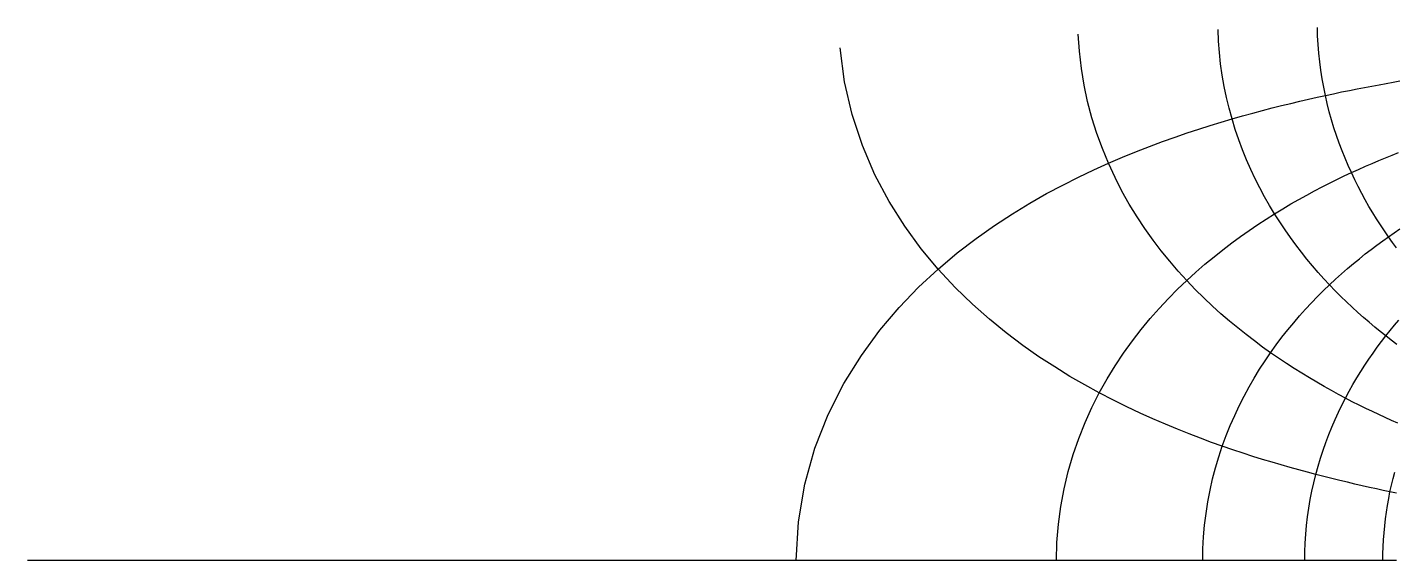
# Model space of a CAD drawing. Header units: metres. Extents: x -3.79 to 3.79, y -1 to 0.
# Drawn here: x -3.787 to -1.255, y -1 to -0.013 of the extents above; entities that cross this region are included whole.
import ezdxf

# ---------------------------------------------------------------- set-up
doc = ezdxf.new("R2010")
doc.units = ezdxf.units.M

msp = doc.modelspace()

# ---------------------------------------------------------------- linework, layer by layer
for p, q in [((-1.5809, -0.0382), (-1.5818, -0.0169)), ((-1.3973, -0.0287), (-1.3978, -0.0127)), ((-1.8384, -0.0571), (-1.8405, -0.0253)), ((-1.5793, -0.0594), (-1.5809, -0.0382)), ((-1.3963, -0.0447), (-1.3973, -0.0287)), ((-1.395, -0.0606), (-1.3963, -0.0447)), ((-2.2734, -0.1135), (-2.2816, -0.0507)), ((-1.8348, -0.0886), (-1.8384, -0.0571)), ((-1.577, -0.0804), (-1.5793, -0.0594)), ((-1.3934, -0.0765), (-1.395, -0.0606)), ((-1.8297, -0.1197), (-1.8348, -0.0886)), ((-1.574, -0.1013), (-1.577, -0.0804)), ((-1.3913, -0.0922), (-1.3934, -0.0765)), ((-1.3889, -0.1079), (-1.3913, -0.0922)), ((-2.2594, -0.1742), (-2.2734, -0.1135)), ((-1.8232, -0.1502), (-1.8297, -0.1197)), ((-1.5704, -0.122), (-1.574, -0.1013)), ((-1.5661, -0.1424), (-1.5704, -0.122)), ((-1.3861, -0.1234), (-1.3889, -0.1079)), ((-1.3829, -0.1387), (-1.3861, -0.1234)), ((-1.3244, -0.1266), (-1.3105, -0.1239)), ((-1.3105, -0.1239), (-1.2969, -0.1214)), ((-1.2969, -0.1214), (-1.2835, -0.1189)), ((-1.2835, -0.1189), (-1.2704, -0.1165)), ((-1.2704, -0.1165), (-1.2576, -0.1142)), ((-1.2576, -0.1142), (-1.245, -0.112)), ((-1.8153, -0.18), (-1.8232, -0.1502)), ((-1.5613, -0.1625), (-1.5661, -0.1424)), ((-1.447, -0.1534), (-1.4304, -0.1495)), ((-1.4304, -0.1495), (-1.4142, -0.1457)), ((-1.4142, -0.1457), (-1.3984, -0.1421)), ((-1.3984, -0.1421), (-1.3829, -0.1387)), ((-1.3829, -0.1387), (-1.3678, -0.1355)), ((-1.3795, -0.1539), (-1.3829, -0.1387)), ((-1.3678, -0.1355), (-1.353, -0.1324)), ((-1.353, -0.1324), (-1.3385, -0.1295)), ((-1.3385, -0.1295), (-1.3244, -0.1266)), ((-2.2404, -0.2317), (-2.2594, -0.1742)), ((-1.5558, -0.1823), (-1.5613, -0.1625)), ((-1.5558, -0.1823), (-1.5365, -0.1768)), ((-1.5365, -0.1768), (-1.5176, -0.1715)), ((-1.5176, -0.1715), (-1.4993, -0.1666)), ((-1.4993, -0.1666), (-1.4814, -0.162)), ((-1.4814, -0.162), (-1.464, -0.1576)), ((-1.464, -0.1576), (-1.447, -0.1534)), ((-1.3757, -0.169), (-1.3795, -0.1539)), ((-1.3715, -0.1838), (-1.3757, -0.169)), ((-1.8062, -0.209), (-1.8153, -0.18)), ((-1.639, -0.2083), (-1.6173, -0.2012)), ((-1.6173, -0.2012), (-1.5962, -0.1945)), ((-1.5962, -0.1945), (-1.5757, -0.1882)), ((-1.5757, -0.1882), (-1.5558, -0.1823)), ((-1.5499, -0.2017), (-1.5558, -0.1823)), ((-1.5434, -0.2208), (-1.5499, -0.2017)), ((-1.3671, -0.1985), (-1.3715, -0.1838)), ((-1.3623, -0.2129), (-1.3671, -0.1985)), ((-1.7959, -0.2372), (-1.8062, -0.209)), ((-1.7084, -0.2332), (-1.6845, -0.2243)), ((-1.6845, -0.2243), (-1.6614, -0.216)), ((-1.6614, -0.216), (-1.639, -0.2083)), ((-1.5364, -0.2395), (-1.5434, -0.2208)), ((-1.3573, -0.2271), (-1.3623, -0.2129)), ((-1.3521, -0.2411), (-1.3573, -0.2271)), ((-2.2172, -0.2856), (-2.2404, -0.2317)), ((-1.7847, -0.2644), (-1.7959, -0.2372)), ((-1.7847, -0.2644), (-1.7584, -0.2531)), ((-1.7584, -0.2531), (-1.733, -0.2428)), ((-1.733, -0.2428), (-1.7084, -0.2332)), ((-1.529, -0.2577), (-1.5364, -0.2395)), ((-1.3465, -0.2549), (-1.3521, -0.2411)), ((-1.2716, -0.2542), (-1.2595, -0.2493)), ((-1.2595, -0.2493), (-1.2476, -0.2446)), ((-1.84, -0.29), (-1.8119, -0.2766)), ((-1.8119, -0.2766), (-1.7847, -0.2644)), ((-1.7725, -0.2906), (-1.7847, -0.2644)), ((-1.5212, -0.2756), (-1.529, -0.2577)), ((-1.513, -0.2929), (-1.5212, -0.2756)), ((-1.3408, -0.2684), (-1.3465, -0.2549)), ((-1.3348, -0.2817), (-1.3408, -0.2684)), ((-1.3348, -0.2817), (-1.3218, -0.2757)), ((-1.3218, -0.2757), (-1.3089, -0.27)), ((-1.3089, -0.27), (-1.2963, -0.2645)), ((-1.2963, -0.2645), (-1.2838, -0.2592)), ((-1.2838, -0.2592), (-1.2716, -0.2542)), ((-2.1907, -0.3353), (-2.2172, -0.2856)), ((-1.8691, -0.3046), (-1.84, -0.29)), ((-1.7596, -0.3158), (-1.7725, -0.2906)), ((-1.5044, -0.3099), (-1.513, -0.2929)), ((-1.3891, -0.3082), (-1.3752, -0.3011)), ((-1.3752, -0.3011), (-1.3615, -0.2944)), ((-1.3615, -0.2944), (-1.3481, -0.2879)), ((-1.3481, -0.2879), (-1.3348, -0.2817)), ((-1.3287, -0.2947), (-1.3348, -0.2817)), ((-1.3223, -0.3075), (-1.3287, -0.2947)), ((-1.9303, -0.3383), (-1.8992, -0.3206)), ((-1.8992, -0.3206), (-1.8691, -0.3046)), ((-1.746, -0.34), (-1.7596, -0.3158)), ((-1.4955, -0.3263), (-1.5044, -0.3099)), ((-1.4864, -0.3423), (-1.4955, -0.3263)), ((-1.4321, -0.3313), (-1.4175, -0.3232)), ((-1.4175, -0.3232), (-1.4032, -0.3155)), ((-1.4032, -0.3155), (-1.3891, -0.3082)), ((-1.3157, -0.32), (-1.3223, -0.3075)), ((-1.309, -0.3322), (-1.3157, -0.32)), ((-2.1619, -0.3809), (-2.1907, -0.3353)), ((-1.9624, -0.3578), (-1.9303, -0.3383)), ((-1.7318, -0.3632), (-1.746, -0.34)), ((-1.477, -0.3579), (-1.4864, -0.3423)), ((-1.477, -0.3579), (-1.4618, -0.3486)), ((-1.4618, -0.3486), (-1.4468, -0.3397)), ((-1.4468, -0.3397), (-1.4321, -0.3313)), ((-1.3022, -0.3442), (-1.309, -0.3322)), ((-1.2952, -0.3559), (-1.3022, -0.3442)), ((-2.0296, -0.4035), (-1.9956, -0.3794)), ((-1.9956, -0.3794), (-1.9624, -0.3578)), ((-1.7171, -0.3853), (-1.7318, -0.3632)), ((-1.5239, -0.3886), (-1.5081, -0.3778)), ((-1.5081, -0.3778), (-1.4924, -0.3676)), ((-1.4924, -0.3676), (-1.477, -0.3579)), ((-1.4674, -0.373), (-1.477, -0.3579)), ((-1.4576, -0.3876), (-1.4674, -0.373)), ((-1.288, -0.3674), (-1.2952, -0.3559)), ((-1.2808, -0.3786), (-1.288, -0.3674)), ((-1.2735, -0.3896), (-1.2808, -0.3786)), ((-2.1315, -0.4225), (-2.1619, -0.3809)), ((-2.0646, -0.4302), (-2.0296, -0.4035)), ((-1.7021, -0.4064), (-1.7171, -0.3853)), ((-1.5562, -0.4118), (-1.54, -0.3999)), ((-1.54, -0.3999), (-1.5239, -0.3886)), ((-1.4476, -0.4018), (-1.4576, -0.3876)), ((-1.4375, -0.4155), (-1.4476, -0.4018)), ((-1.2767, -0.4079), (-1.266, -0.4003)), ((-1.266, -0.4003), (-1.2735, -0.3896)), ((-1.266, -0.4003), (-1.2555, -0.393)), ((-1.2585, -0.4108), (-1.266, -0.4003)), ((-1.2555, -0.393), (-1.245, -0.3858)), ((-2.1002, -0.4602), (-2.1315, -0.4225)), ((-2.1002, -0.4602), (-2.0646, -0.4302)), ((-1.6868, -0.4266), (-1.7021, -0.4064)), ((-1.6712, -0.4457), (-1.6868, -0.4266)), ((-1.5892, -0.4374), (-1.5726, -0.4243)), ((-1.5726, -0.4243), (-1.5562, -0.4118)), ((-1.4273, -0.4289), (-1.4375, -0.4155)), ((-1.417, -0.4417), (-1.4273, -0.4289)), ((-1.309, -0.4323), (-1.2981, -0.4239)), ((-1.2981, -0.4239), (-1.2874, -0.4158)), ((-1.2874, -0.4158), (-1.2767, -0.4079)), ((-1.251, -0.421), (-1.2585, -0.4108)), ((-1.6555, -0.464), (-1.6712, -0.4457)), ((-1.6228, -0.4659), (-1.6059, -0.4513)), ((-1.6059, -0.4513), (-1.5892, -0.4374)), ((-1.4066, -0.4542), (-1.417, -0.4417)), ((-1.3962, -0.4663), (-1.4066, -0.4542)), ((-1.3419, -0.4593), (-1.3309, -0.45)), ((-1.3309, -0.45), (-1.3199, -0.441)), ((-1.3199, -0.441), (-1.309, -0.4323)), ((-2.1362, -0.4937), (-2.1002, -0.4602)), ((-2.0684, -0.4943), (-2.1002, -0.4602)), ((-1.6397, -0.4814), (-1.6555, -0.464)), ((-1.6397, -0.4814), (-1.6228, -0.4659)), ((-1.3857, -0.478), (-1.3962, -0.4663)), ((-1.3751, -0.4893), (-1.3857, -0.478)), ((-1.3751, -0.4893), (-1.364, -0.479)), ((-1.364, -0.479), (-1.3529, -0.469)), ((-1.3529, -0.469), (-1.3419, -0.4593)), ((-2.1723, -0.5312), (-2.1362, -0.4937)), ((-2.0365, -0.5252), (-2.0684, -0.4943)), ((-1.6736, -0.5148), (-1.6566, -0.4977)), ((-1.6566, -0.4977), (-1.6397, -0.4814)), ((-1.6238, -0.4979), (-1.6397, -0.4814)), ((-1.608, -0.5136), (-1.6238, -0.4979)), ((-1.3974, -0.5111), (-1.3863, -0.5)), ((-1.3863, -0.5), (-1.3751, -0.4893)), ((-1.3646, -0.5002), (-1.3751, -0.4893)), ((-1.3541, -0.5108), (-1.3646, -0.5002)), ((-2.2078, -0.5731), (-2.1723, -0.5312)), ((-2.005, -0.5531), (-2.0365, -0.5252)), ((-1.6905, -0.5329), (-1.6736, -0.5148)), ((-1.5921, -0.5286), (-1.608, -0.5136)), ((-1.5764, -0.5428), (-1.5921, -0.5286)), ((-1.4196, -0.5345), (-1.4085, -0.5226)), ((-1.4085, -0.5226), (-1.3974, -0.5111)), ((-1.3436, -0.5211), (-1.3541, -0.5108)), ((-1.3331, -0.531), (-1.3436, -0.5211)), ((-1.3226, -0.5406), (-1.3331, -0.531)), ((-1.9738, -0.5785), (-2.005, -0.5531)), ((-1.724, -0.5721), (-1.7074, -0.552)), ((-1.7074, -0.552), (-1.6905, -0.5329)), ((-1.5607, -0.5564), (-1.5764, -0.5428)), ((-1.5451, -0.5693), (-1.5607, -0.5564)), ((-1.4416, -0.5596), (-1.4306, -0.5468)), ((-1.4306, -0.5468), (-1.4196, -0.5345)), ((-1.3122, -0.5498), (-1.3226, -0.5406)), ((-1.3018, -0.5588), (-1.3122, -0.5498)), ((-1.2548, -0.5642), (-1.2467, -0.5547)), ((-2.2422, -0.62), (-2.2078, -0.5731)), ((-1.9432, -0.6014), (-1.9738, -0.5785)), ((-1.7404, -0.5933), (-1.724, -0.5721)), ((-1.5297, -0.5816), (-1.5451, -0.5693)), ((-1.5144, -0.5933), (-1.5297, -0.5816)), ((-1.4633, -0.5864), (-1.4525, -0.5728)), ((-1.4525, -0.5728), (-1.4416, -0.5596)), ((-1.2915, -0.5675), (-1.3018, -0.5588)), ((-1.2812, -0.5759), (-1.2915, -0.5675)), ((-1.271, -0.5841), (-1.2812, -0.5759)), ((-1.271, -0.5841), (-1.263, -0.574)), ((-1.263, -0.574), (-1.2548, -0.5642)), ((-1.9134, -0.6224), (-1.9432, -0.6014)), ((-1.7565, -0.6156), (-1.7404, -0.5933)), ((-1.4993, -0.6045), (-1.5144, -0.5933)), ((-1.4844, -0.6151), (-1.4993, -0.6045)), ((-1.4844, -0.6151), (-1.4739, -0.6005)), ((-1.4739, -0.6005), (-1.4633, -0.5864)), ((-1.2947, -0.6157), (-1.2869, -0.6049)), ((-1.2869, -0.6049), (-1.279, -0.5944)), ((-1.279, -0.5944), (-1.271, -0.5841)), ((-1.2609, -0.5919), (-1.271, -0.5841)), ((-1.2508, -0.5996), (-1.2609, -0.5919)), ((-2.2745, -0.672), (-2.2422, -0.62)), ((-1.8842, -0.6414), (-1.9134, -0.6224)), ((-1.7721, -0.6391), (-1.7565, -0.6156)), ((-1.5048, -0.6458), (-1.4947, -0.6302)), ((-1.4947, -0.6302), (-1.4844, -0.6151)), ((-1.4696, -0.6253), (-1.4844, -0.6151)), ((-1.4551, -0.635), (-1.4696, -0.6253)), ((-1.31, -0.6382), (-1.3024, -0.6268)), ((-1.3024, -0.6268), (-1.2947, -0.6157)), ((-1.8559, -0.6588), (-1.8842, -0.6414)), ((-1.7872, -0.6637), (-1.7721, -0.6391)), ((-1.5147, -0.6619), (-1.5048, -0.6458)), ((-1.4407, -0.6443), (-1.4551, -0.635)), ((-1.4266, -0.6532), (-1.4407, -0.6443)), ((-1.4126, -0.6617), (-1.4266, -0.6532)), ((-1.3248, -0.6617), (-1.3175, -0.6498)), ((-1.3175, -0.6498), (-1.31, -0.6382)), ((-2.3036, -0.7293), (-2.2745, -0.672)), ((-1.8283, -0.6748), (-1.8559, -0.6588)), ((-1.8016, -0.6894), (-1.8283, -0.6748)), ((-1.8016, -0.6894), (-1.7872, -0.6637)), ((-1.5335, -0.6955), (-1.5242, -0.6784)), ((-1.5242, -0.6784), (-1.5147, -0.6619)), ((-1.3988, -0.6698), (-1.4126, -0.6617)), ((-1.3853, -0.6776), (-1.3988, -0.6698)), ((-1.3719, -0.685), (-1.3853, -0.6776)), ((-1.339, -0.6863), (-1.332, -0.6739)), ((-1.332, -0.6739), (-1.3248, -0.6617)), ((-1.8152, -0.7164), (-1.8016, -0.6894)), ((-1.7756, -0.7029), (-1.8016, -0.6894)), ((-1.7505, -0.7154), (-1.7756, -0.7029)), ((-1.5424, -0.7131), (-1.5335, -0.6955)), ((-1.3588, -0.6922), (-1.3719, -0.685)), ((-1.3458, -0.6991), (-1.3588, -0.6922)), ((-1.3524, -0.7121), (-1.3458, -0.6991)), ((-1.3458, -0.6991), (-1.339, -0.6863)), ((-1.3331, -0.7057), (-1.3458, -0.6991)), ((-1.3205, -0.712), (-1.3331, -0.7057)), ((-2.3282, -0.7916), (-2.3036, -0.7293)), ((-1.8279, -0.7444), (-1.8152, -0.7164)), ((-1.726, -0.7269), (-1.7505, -0.7154)), ((-1.7023, -0.7376), (-1.726, -0.7269)), ((-1.559, -0.7496), (-1.5509, -0.7311)), ((-1.5509, -0.7311), (-1.5424, -0.7131)), ((-1.3651, -0.7389), (-1.3589, -0.7253)), ((-1.3589, -0.7253), (-1.3524, -0.7121)), ((-1.3081, -0.7181), (-1.3205, -0.712)), ((-1.2959, -0.724), (-1.3081, -0.7181)), ((-1.2839, -0.7296), (-1.2959, -0.724)), ((-1.2721, -0.7351), (-1.2839, -0.7296)), ((-1.8396, -0.7736), (-1.8279, -0.7444)), ((-1.6793, -0.7475), (-1.7023, -0.7376)), ((-1.657, -0.7567), (-1.6793, -0.7475)), ((-1.6353, -0.7653), (-1.657, -0.7567)), ((-1.5667, -0.7686), (-1.559, -0.7496)), ((-1.3767, -0.7667), (-1.371, -0.7526)), ((-1.371, -0.7526), (-1.3651, -0.7389)), ((-1.2604, -0.7403), (-1.2721, -0.7351)), ((-1.249, -0.7453), (-1.2604, -0.7403)), ((-1.85, -0.8038), (-1.8396, -0.7736)), ((-1.6142, -0.7734), (-1.6353, -0.7653)), ((-1.5937, -0.781), (-1.6142, -0.7734)), ((-1.5738, -0.788), (-1.5937, -0.781)), ((-1.5738, -0.788), (-1.5667, -0.7686)), ((-1.3872, -0.7955), (-1.3821, -0.781)), ((-1.3821, -0.781), (-1.3767, -0.7667)), ((-2.3469, -0.8583), (-2.3282, -0.7916)), ((-1.8592, -0.8349), (-1.85, -0.8038)), ((-1.5864, -0.8282), (-1.5804, -0.8079)), ((-1.5804, -0.8079), (-1.5738, -0.788)), ((-1.5544, -0.7947), (-1.5738, -0.788)), ((-1.5355, -0.801), (-1.5544, -0.7947)), ((-1.5172, -0.8069), (-1.5355, -0.801)), ((-1.4993, -0.8125), (-1.5172, -0.8069)), ((-1.3921, -0.8103), (-1.3872, -0.7955)), ((-1.8668, -0.8668), (-1.8592, -0.8349)), ((-1.5918, -0.8488), (-1.5864, -0.8282)), ((-1.4818, -0.8178), (-1.4993, -0.8125)), ((-1.4648, -0.8228), (-1.4818, -0.8178)), ((-1.4482, -0.8276), (-1.4648, -0.8228)), ((-1.432, -0.8321), (-1.4482, -0.8276)), ((-1.4162, -0.8364), (-1.432, -0.8321)), ((-1.4007, -0.8404), (-1.3965, -0.8253)), ((-1.3965, -0.8253), (-1.3921, -0.8103)), ((-2.3587, -0.9283), (-2.3469, -0.8583)), ((-1.5966, -0.8697), (-1.5918, -0.8488)), ((-1.4007, -0.8404), (-1.4162, -0.8364)), ((-1.408, -0.8714), (-1.4045, -0.8558)), ((-1.4045, -0.8558), (-1.4007, -0.8404)), ((-1.3856, -0.8443), (-1.4007, -0.8404)), ((-1.3708, -0.8481), (-1.3856, -0.8443)), ((-1.3564, -0.8516), (-1.3708, -0.8481)), ((-1.3422, -0.855), (-1.3564, -0.8516)), ((-1.3284, -0.8583), (-1.3422, -0.855)), ((-1.3148, -0.8614), (-1.3284, -0.8583)), ((-1.2633, -0.8726), (-1.2606, -0.8603)), ((-1.2606, -0.8603), (-1.2576, -0.848)), ((-1.2576, -0.848), (-1.2544, -0.8359)), ((-1.8729, -0.8995), (-1.8668, -0.8668)), ((-1.6006, -0.891), (-1.5966, -0.8697)), ((-1.411, -0.8871), (-1.408, -0.8714)), ((-1.3015, -0.8644), (-1.3148, -0.8614)), ((-1.2885, -0.8672), (-1.3015, -0.8644)), ((-1.2758, -0.87), (-1.2885, -0.8672)), ((-1.2633, -0.8726), (-1.2758, -0.87)), ((-1.268, -0.8976), (-1.2657, -0.885)), ((-1.2657, -0.885), (-1.2633, -0.8726)), ((-1.251, -0.8751), (-1.2633, -0.8726)), ((-1.8773, -0.9327), (-1.8729, -0.8995)), ((-1.604, -0.9125), (-1.6006, -0.891)), ((-1.416, -0.9189), (-1.4137, -0.9029)), ((-1.4137, -0.9029), (-1.411, -0.8871)), ((-1.2717, -0.9229), (-1.2699, -0.9102)), ((-1.2699, -0.9102), (-1.268, -0.8976)), ((-2.3628, -1), (-2.3587, -0.9283)), ((-1.88, -0.9662), (-1.8773, -0.9327)), ((-1.6086, -0.956), (-1.6067, -0.9342)), ((-1.6067, -0.9342), (-1.604, -0.9125)), ((-1.4194, -0.9512), (-1.4179, -0.935)), ((-1.4179, -0.935), (-1.416, -0.9189)), ((-1.2743, -0.9484), (-1.2731, -0.9356)), ((-1.2731, -0.9356), (-1.2717, -0.9229)), ((-1.6097, -0.978), (-1.6086, -0.956)), ((-1.4205, -0.9674), (-1.4194, -0.9512)), ((-1.2759, -0.9742), (-1.2753, -0.9613)), ((-1.2753, -0.9613), (-1.2743, -0.9484)), ((-1.8809, -1), (-1.88, -0.9662)), ((-1.6101, -1), (-1.6097, -0.978)), ((-1.4213, -1), (-1.4211, -0.9837)), ((-1.4211, -0.9837), (-1.4205, -0.9674)), ((-1.2765, -1), (-1.2763, -0.9871)), ((-1.2763, -0.9871), (-1.2759, -0.9742)), ((-3.3456, -1), (-3.7866, -1)), ((-3.0801, -1), (-3.3456, -1)), ((-2.8914, -1), (-3.0801, -1)), ((-2.7454, -1), (-2.8914, -1)), ((-2.6263, -1), (-2.7454, -1)), ((-2.5259, -1), (-2.6263, -1)), ((-2.4392, -1), (-2.5259, -1)), ((-2.3628, -1), (-2.4392, -1)), ((-2.2945, -1), (-2.3628, -1)), ((-2.2329, -1), (-2.2945, -1)), ((-2.1767, -1), (-2.2329, -1)), ((-2.125, -1), (-2.1767, -1)), ((-2.0773, -1), (-2.125, -1)), ((-2.0328, -1), (-2.0773, -1)), ((-1.9913, -1), (-2.0328, -1)), ((-1.9523, -1), (-1.9913, -1)), ((-1.9156, -1), (-1.9523, -1)), ((-1.8809, -1), (-1.9156, -1)), ((-1.848, -1), (-1.8809, -1)), ((-1.8167, -1), (-1.848, -1)), ((-1.7869, -1), (-1.8167, -1)), ((-1.7584, -1), (-1.7869, -1)), ((-1.7311, -1), (-1.7584, -1)), ((-1.705, -1), (-1.7311, -1)), ((-1.6799, -1), (-1.705, -1)), ((-1.6558, -1), (-1.6799, -1)), ((-1.6325, -1), (-1.6558, -1)), ((-1.6101, -1), (-1.6325, -1)), ((-1.5885, -1), (-1.6101, -1)), ((-1.5675, -1), (-1.5885, -1)), ((-1.5473, -1), (-1.5675, -1)), ((-1.5277, -1), (-1.5473, -1)), ((-1.5086, -1), (-1.5277, -1)), ((-1.4902, -1), (-1.5086, -1)), ((-1.4722, -1), (-1.4902, -1)), ((-1.4548, -1), (-1.4722, -1)), ((-1.4378, -1), (-1.4548, -1)), ((-1.4213, -1), (-1.4378, -1)), ((-1.4052, -1), (-1.4213, -1)), ((-1.3895, -1), (-1.4052, -1)), ((-1.3742, -1), (-1.3895, -1)), ((-1.3593, -1), (-1.3742, -1)), ((-1.3447, -1), (-1.3593, -1)), ((-1.3304, -1), (-1.3447, -1)), ((-1.3165, -1), (-1.3304, -1)), ((-1.3029, -1), (-1.3165, -1)), ((-1.2895, -1), (-1.3029, -1)), ((-1.2765, -1), (-1.2895, -1)), ((-1.2637, -1), (-1.2765, -1)), ((-1.2512, -1), (-1.2637, -1))]:
    msp.add_line(p, q)

doc.saveas('drawing.dxf')
